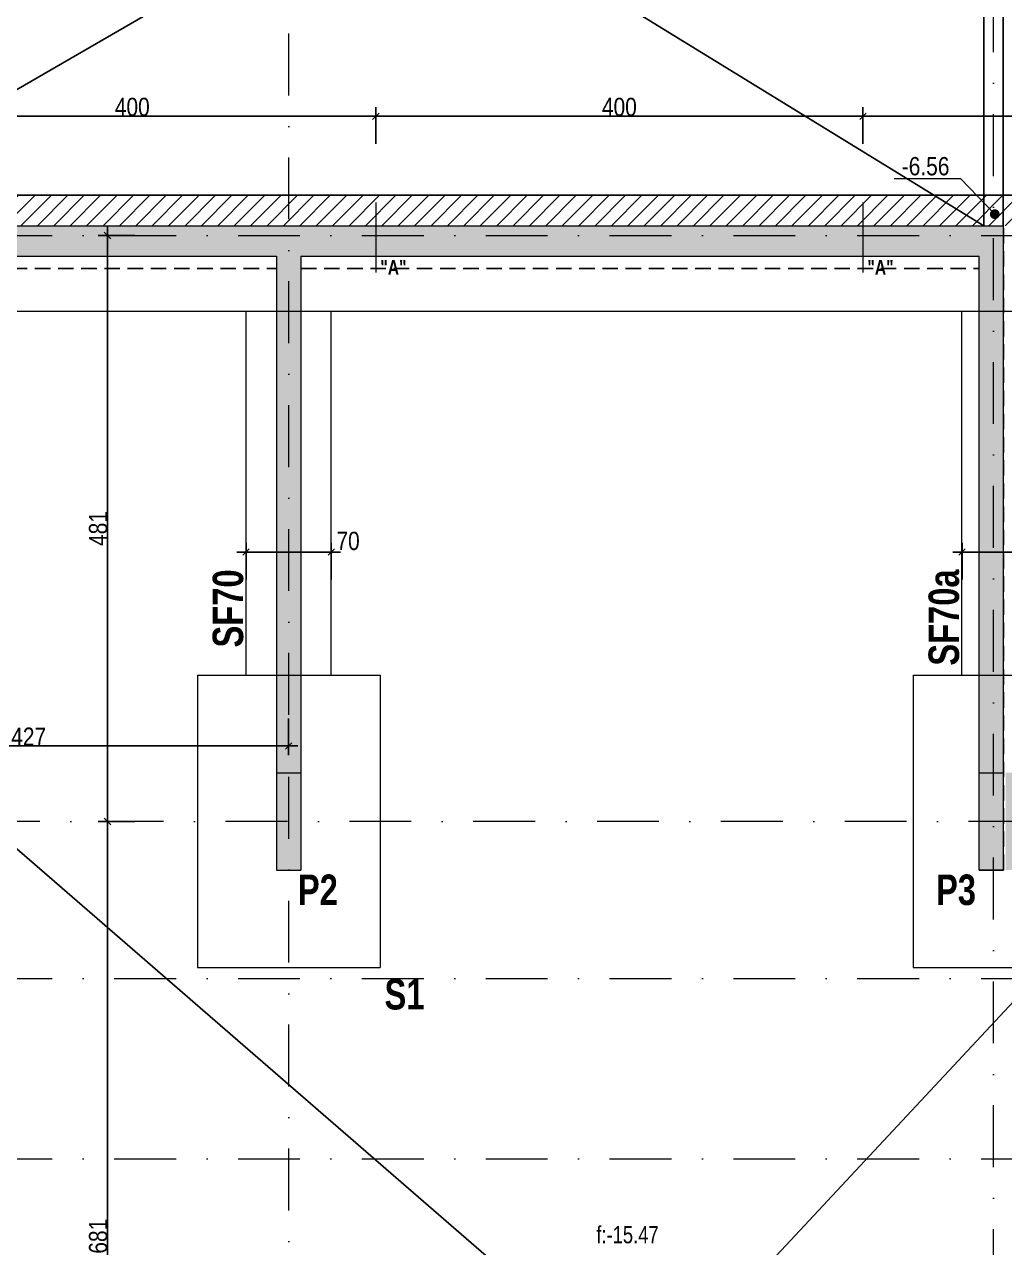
# Model space of a CAD drawing. Header units: centimetres. Extents: x 27441 to 36330, y -3271 to 929.
# Drawn here: x 29468 to 30273, y -848 to 156 of the extents above; entities that cross this region are included whole.
import ezdxf
from ezdxf.enums import TextEntityAlignment as Align

# ---------------------------------------------------------------- set-up
doc = ezdxf.new("R2010")
doc.units = ezdxf.units.CM
doc.header["$PDMODE"] = 1
doc.header["$PDSIZE"] = -2
doc.linetypes.add('CACHEX2', pattern=[19.05, 12.7, -6.35])
doc.linetypes.add('TIRETPTX2', pattern=[50.8, 25.4, -12.7, 0, -12.7])
for name, color, linetype in [('01_cote_gen', 4, 'Continuous'), ('01_linteaux', 2, 'Continuous'), ('01_murs_sup', 2, 'CACHEX2'), ('01_poch_murs', 253, 'Continuous'), ('01_poch_poteaux', 250, 'Continuous'), ('01_texte', 230, 'Continuous'), ('AA_COTES', 2, 'Continuous')]:
    doc.layers.add(name, color=color, linetype=linetype)
for name, color, linetype, lineweight in [('01_murs_coup', 5, 'Continuous', 60), ('01_sem', 42, 'Continuous', 15), ('01_tram_axes', 2, 'TIRETPTX2', 9)]:
    doc.layers.add(name, color=color, linetype=linetype, lineweight=lineweight)
doc.styles.add('Arial Narrow', font='ARIALN.TTF')
doc.styles.add('Eurostile', font='')
doc.styles.add('impact', font='impact.ttf')
doc.styles.add('STYLE2', font='ARIALN.TTF')
doc.styles.get('Eurostile').set_extended_font_data('Eurostile')
doc.dimstyles.new('JB50', dxfattribs={"dimscale": 0.1, "dimtxt": 150, "dimasz": 15, "dimexe": 0.1, "dimexo": 0.1, "dimgap": 0.09, "dimtad": 1, "dimdec": 1, "dimdsep": 46, "dimtxsty": 'STYLE2', "dimblk1": 'BOND_G', "dimblk2": 'BOND_D', "dimsah": 1, "dimcen": 1.5, "dimdle": 0.01, "dimse1": 1, "dimse2": 1, "dimclrd": 4, "dimclre": 2, "dimclrt": 6, "dimazin": 2, "dimtfac": 2.333333, "dimtdec": 1, "dimtix": 1, "dimtmove": 2, "dimatfit": 3, "dimldrblk": 'BOND_G', "dimfxl": 1, "dimtolj": 1, "dimtzin": 0, "dimarcsym": 0})

# ---------------------------------------------------------------- blocks, each defined once
blk = doc.blocks.new('BOND_G')
at = {"layer": 'AA_COTES', "color": 0}
for p, q in [((0, -5), (0, 15)), ((5, 0), (-5, 0)), ((1.77, 1.77), (-1.77, -1.77))]:
    blk.add_line(p, q, dxfattribs=at)
blk = doc.blocks.new('BOND_D')
at = {"layer": 'AA_COTES', "color": 0}
for p, q in [((5, 0), (-5, 0)), ((-1.77, -1.77), (1.77, 1.77)), ((0, 5), (0, -15))]:
    blk.add_line(p, q, dxfattribs=at)
blk = doc.blocks.new('*D1235')
at = {"layer": '01_cote_gen', "color": 4, "lineweight": -2, "transparency": 16777216}
blk.add_line((29536.6, -1177.9), (29536.6, -499.9), dxfattribs=at)
at = {"layer": 'Defpoints', "color": 0, "lineweight": 0, "transparency": 16777216}
for p in [(29536.6, -498.4), (29559.1, -498.4), (29559.1, -1179.4)]:
    blk.add_point(p, dxfattribs=at)
at = {"layer": '01_cote_gen', "color": 4, "lineweight": -2, "transparency": 16777216, "xscale": 1.5, "yscale": 1.5, "zscale": 1.5}
for name, p, rotation in [('BOND_D', (29536.6, -498.4), 90), ('BOND_G', (29536.6, -1179.4), 270)]:
    blk.add_blockref(name, p, dxfattribs=dict(at, rotation=rotation))
at = {"layer": '01_cote_gen', "color": 6, "lineweight": 0, "transparency": 16777216, "insert": (29529, -838.9), "char_height": 15, "attachment_point": 5, "rotation": 90, "style": 'STYLE2'}
blk.add_mtext('\\A1;681', dxfattribs=at)
blk = doc.blocks.new('*D1236')
at = {"layer": '01_cote_gen', "color": 4, "lineweight": -2, "transparency": 16777216}
blk.add_line((29536.6, -496.9), (29536.6, -18.9), dxfattribs=at)
at = {"layer": 'Defpoints', "color": 0, "lineweight": 0, "transparency": 16777216}
for p in [(29536.6, -17.4), (29559.1, -17.4), (29559.1, -498.4)]:
    blk.add_point(p, dxfattribs=at)
at = {"layer": '01_cote_gen', "color": 4, "lineweight": -2, "transparency": 16777216, "xscale": 1.5, "yscale": 1.5, "zscale": 1.5}
for name, p, rotation in [('BOND_D', (29536.6, -17.4), 90), ('BOND_G', (29536.6, -498.4), 270)]:
    blk.add_blockref(name, p, dxfattribs=dict(at, rotation=rotation))
at = {"layer": '01_cote_gen', "color": 6, "lineweight": 0, "transparency": 16777216, "insert": (29529, -257.9), "char_height": 15, "attachment_point": 5, "rotation": 90, "style": 'STYLE2'}
blk.add_mtext('\\A1;481', dxfattribs=at)
blk = doc.blocks.new('*D912')
at = {"layer": '01_cote_gen', "color": 4, "lineweight": -2, "transparency": 16777216}
blk.add_line((29651.9, -277.2), (29718.9, -277.2), dxfattribs=at)
at = {"layer": 'Defpoints', "color": 0, "lineweight": 0, "transparency": 16777216}
for p in [(29720.4, -277.2), (29650.4, -284.1), (29720.4, -284.1)]:
    blk.add_point(p, dxfattribs=at)
at = {"layer": '01_cote_gen', "color": 4, "lineweight": -2, "transparency": 16777216, "xscale": 1.5, "yscale": 1.5, "zscale": 1.5, "rotation": 180}
blk.add_blockref('BOND_G', (29650.4, -277.2), dxfattribs=at)
at = {"layer": '01_cote_gen', "color": 4, "lineweight": -2, "transparency": 16777216, "xscale": 1.5, "yscale": 1.5, "zscale": 1.5}
blk.add_blockref('BOND_D', (29720.4, -277.2), dxfattribs=at)
at = {"layer": '01_cote_gen', "color": 6, "lineweight": 0, "transparency": 16777216, "insert": (29734.2, -268.2), "char_height": 15, "attachment_point": 5, "style": 'STYLE2'}
blk.add_mtext('\\A1;70', dxfattribs=at)
blk = doc.blocks.new('*D913')
at = {"layer": '01_cote_gen', "color": 4, "lineweight": -2, "transparency": 16777216}
blk.add_line((30239.9, -277.2), (30306.9, -277.2), dxfattribs=at)
at = {"layer": 'Defpoints', "color": 0, "lineweight": 0, "transparency": 16777216}
for p in [(30308.4, -277.2), (30238.4, -284.1), (30308.4, -284.1)]:
    blk.add_point(p, dxfattribs=at)
at = {"layer": '01_cote_gen', "color": 4, "lineweight": -2, "transparency": 16777216, "xscale": 1.5, "yscale": 1.5, "zscale": 1.5, "rotation": 180}
blk.add_blockref('BOND_G', (30238.4, -277.2), dxfattribs=at)
at = {"layer": '01_cote_gen', "color": 4, "lineweight": -2, "transparency": 16777216, "xscale": 1.5, "yscale": 1.5, "zscale": 1.5}
blk.add_blockref('BOND_D', (30308.4, -277.2), dxfattribs=at)
at = {"layer": '01_cote_gen', "color": 6, "lineweight": 0, "transparency": 16777216, "insert": (30322, -268.2), "char_height": 15, "attachment_point": 5, "style": 'STYLE2'}
blk.add_mtext('\\A1;70', dxfattribs=at)
blk = doc.blocks.new('*D1255')
at = {"layer": '01_cote_gen', "color": 4, "lineweight": -2, "transparency": 16777216}
blk.add_line((29683.9, -436.4), (29259.9, -436.4), dxfattribs=at)
at = {"layer": 'Defpoints', "color": 0, "lineweight": 0, "transparency": 16777216}
for p in [(29258.4, -436.4), (29685.4, -436.4), (29258.4, -797.7)]:
    blk.add_point(p, dxfattribs=at)
at = {"layer": '01_cote_gen', "color": 4, "lineweight": -2, "transparency": 16777216, "xscale": 1.5, "yscale": 1.5, "zscale": 1.5, "rotation": 180}
blk.add_blockref('BOND_D', (29258.4, -436.4), dxfattribs=at)
at = {"layer": '01_cote_gen', "color": 4, "lineweight": -2, "transparency": 16777216, "xscale": 1.5, "yscale": 1.5, "zscale": 1.5}
blk.add_blockref('BOND_G', (29685.4, -436.4), dxfattribs=at)
at = {"layer": '01_cote_gen', "color": 6, "lineweight": 0, "transparency": 16777216, "insert": (29471.9, -428.8), "char_height": 15, "attachment_point": 5, "style": 'STYLE2'}
blk.add_mtext('\\A1;427', dxfattribs=at)
blk = doc.blocks.new('*D1267')
at = {"layer": '01_cote_gen', "color": 4, "lineweight": -2, "transparency": 16777216}
blk.add_line((29358.5, 80.5), (29755.5, 80.5), dxfattribs=at)
at = {"layer": 'Defpoints', "color": 0, "lineweight": 0, "transparency": 16777216}
for p in [(29757, 80.5), (29357, 58), (29757, 9.7)]:
    blk.add_point(p, dxfattribs=at)
at = {"layer": '01_cote_gen', "color": 4, "lineweight": -2, "transparency": 16777216, "xscale": 1.5, "yscale": 1.5, "zscale": 1.5, "rotation": 180}
blk.add_blockref('BOND_G', (29357, 80.5), dxfattribs=at)
at = {"layer": '01_cote_gen', "color": 4, "lineweight": -2, "transparency": 16777216, "xscale": 1.5, "yscale": 1.5, "zscale": 1.5}
blk.add_blockref('BOND_D', (29757, 80.5), dxfattribs=at)
at = {"layer": '01_cote_gen', "color": 6, "lineweight": 0, "transparency": 16777216, "insert": (29557, 88.1), "char_height": 15, "attachment_point": 5, "style": 'STYLE2'}
blk.add_mtext('\\A1;400', dxfattribs=at)
blk = doc.blocks.new('*D1268')
at = {"layer": '01_cote_gen', "color": 4, "lineweight": -2, "transparency": 16777216}
blk.add_line((29758.5, 80.5), (30155.5, 80.5), dxfattribs=at)
at = {"layer": 'Defpoints', "color": 0, "lineweight": 0, "transparency": 16777216}
for p in [(30157, 80.5), (29757, 58), (30157, 9.7)]:
    blk.add_point(p, dxfattribs=at)
at = {"layer": '01_cote_gen', "color": 4, "lineweight": -2, "transparency": 16777216, "xscale": 1.5, "yscale": 1.5, "zscale": 1.5, "rotation": 180}
blk.add_blockref('BOND_G', (29757, 80.5), dxfattribs=at)
at = {"layer": '01_cote_gen', "color": 4, "lineweight": -2, "transparency": 16777216, "xscale": 1.5, "yscale": 1.5, "zscale": 1.5}
blk.add_blockref('BOND_D', (30157, 80.5), dxfattribs=at)
at = {"layer": '01_cote_gen', "color": 6, "lineweight": 0, "transparency": 16777216, "insert": (29957, 88.1), "char_height": 15, "attachment_point": 5, "style": 'STYLE2'}
blk.add_mtext('\\A1;400', dxfattribs=at)
blk = doc.blocks.new('*D1269')
at = {"layer": '01_cote_gen', "color": 4, "lineweight": -2, "transparency": 16777216}
blk.add_line((30158.5, 80.5), (30555.5, 80.5), dxfattribs=at)
at = {"layer": 'Defpoints', "color": 0, "lineweight": 0, "transparency": 16777216}
for p in [(30557, 80.5), (30157, 58), (30557, 9.7)]:
    blk.add_point(p, dxfattribs=at)
at = {"layer": '01_cote_gen', "color": 4, "lineweight": -2, "transparency": 16777216, "xscale": 1.5, "yscale": 1.5, "zscale": 1.5, "rotation": 180}
blk.add_blockref('BOND_G', (30157, 80.5), dxfattribs=at)
at = {"layer": '01_cote_gen', "color": 4, "lineweight": -2, "transparency": 16777216, "xscale": 1.5, "yscale": 1.5, "zscale": 1.5}
blk.add_blockref('BOND_D', (30557, 80.5), dxfattribs=at)
at = {"layer": '01_cote_gen', "color": 6, "lineweight": 0, "transparency": 16777216, "insert": (30357, 88.1), "char_height": 15, "attachment_point": 5, "style": 'STYLE2'}
blk.add_mtext('\\A1;400', dxfattribs=at)

msp = doc.modelspace()

# ---------------------------------------------------------------- hatches: boundary and pattern name
at = {"layer": '01_poch_murs'}
h = msp.add_hatch(dxfattribs=at)
h.set_pattern_fill('ANSI31', color=256, scale=3)
h.set_pattern_definition([(45, (15071.318, 871.768), (-6.735192, 6.735192), [])])
h.paths.add_polyline_path([(31140.97, 15.64), (28854.45, 15.64), (28854.45, -9.36), (31140.97, -9.36)])
h.paths.add_polyline_path([(31192.04, 15.64), (31140.97, 15.64), (31140.97, -9.36), (31197.43, -9.36)])
h.paths.add_polyline_path([(31292.04, 15.64), (31192.04, 15.64), (31197.43, -9.36), (31297.43, -9.36)])
h.paths.add_polyline_path([(31392.04, 15.64), (31292.04, 15.64), (31297.43, -9.36), (31397.43, -9.36)])
h.paths.add_polyline_path([(31492.04, 15.64), (31392.04, 15.64), (31397.43, -9.36), (31497.43, -9.36)])
h.paths.add_polyline_path([(31592.04, 15.64), (31492.04, 15.64), (31497.43, -9.36), (31597.43, -9.36)])
h.paths.add_polyline_path([(31686.97, 15.64), (31592.04, 15.64), (31597.43, -9.36), (31686.97, -9.36)])
h.paths.add_polyline_path([(31692.04, 15.64), (31686.97, 15.64), (31686.97, -9.36), (31697.43, -9.36)])
h.paths.add_polyline_path([(31792.04, 15.64), (31692.04, 15.64), (31697.43, -9.36), (31797.43, -9.36)])
h.paths.add_polyline_path([(31892.04, 15.64), (31792.04, 15.64), (31797.43, -9.36), (31897.43, -9.36)])
h.paths.add_polyline_path([(31992.04, 15.64), (31892.04, 15.64), (31897.43, -9.36), (31997.43, -9.36)])
h.paths.add_polyline_path([(32092.04, 15.64), (31992.04, 15.64), (31997.43, -9.36), (32097.43, -9.36)])
h.paths.add_polyline_path([(32192.04, 15.64), (32092.04, 15.64), (32097.43, -9.36), (32197.43, -9.36)])
h.paths.add_polyline_path([(32220.97, 15.64), (32192.04, 15.64), (32197.43, -9.36), (32220.97, -9.36)])
h.paths.add_polyline_path([(32292.04, 15.64), (32220.97, 15.64), (32220.97, -9.36), (32297.43, -9.36)])
h.paths.add_polyline_path([(32392.04, 15.64), (32292.04, 15.64), (32297.43, -9.36), (32397.43, -9.36)])
h.paths.add_polyline_path([(32492.04, 15.64), (32392.04, 15.64), (32397.43, -9.36), (32497.31, -9.36), (32497.31, -8.79)])
h.paths.add_polyline_path([(32497.31, 15.64), (32492.04, 15.64), (32497.31, -8.79)], flags=17)
h.paths.add_polyline_path([(32516.75, 15.64), (32500.97, 15.64), (32500.97, -4.66)])
h.paths.add_polyline_path([(33099.18, 15.64), (32516.75, 15.64), (32500.97, -4.66), (32500.97, -9.36), (32510.97, -9.36), (33105.28, -9.36), (33116.27, -9.36), (33116.27, -6.74)])
h.paths.add_polyline_path([(33116.27, 15.64), (33099.18, 15.64), (33116.27, -6.74)], flags=17)
h.paths.add_polyline_path([(33178.19, 15.64), (33118.27, 15.64), (33118.27, -9.36), (33183.59, -9.36)])
h.paths.add_polyline_path([(33263.97, 15.64), (33178.19, 15.64), (33183.59, -9.36), (33263.97, -9.36)])
h.paths.add_polyline_path([(33290.88, 15.64), (33263.97, 15.64), (33263.97, -9.36), (33296.27, -9.36)])
h.paths.add_polyline_path([(33390.88, 15.64), (33290.88, 15.64), (33296.27, -9.36), (33396.27, -9.36)])
h.paths.add_polyline_path([(33490.88, 15.64), (33390.88, 15.64), (33396.27, -9.36), (33496.27, -9.36)])
h.paths.add_polyline_path([(33590.88, 15.64), (33490.88, 15.64), (33496.27, -9.36), (33596.27, -9.36)])
h.paths.add_polyline_path([(33690.88, 15.64), (33590.88, 15.64), (33596.27, -9.36), (33696.27, -9.36)])
h.paths.add_polyline_path([(33790.88, 15.64), (33690.88, 15.64), (33696.27, -9.36), (33796.27, -9.36)])
h.paths.add_polyline_path([(33866.97, 15.64), (33790.88, 15.64), (33796.27, -9.36), (33866.97, -9.36)])
h.paths.add_polyline_path([(33890.88, 15.64), (33884.97, 15.64), (33884.97, -9.36), (33896.27, -9.36)])
h.paths.add_polyline_path([(33990.88, 15.64), (33890.88, 15.64), (33896.27, -9.36), (33996.27, -9.36)])
h.paths.add_polyline_path([(33884.97, 15.64), (33866.97, 15.64), (33866.97, -9.36), (33874.97, -9.36), (33874.97, -17.36), (33876.97, -17.36), (33876.97, -9.36), (33884.97, -9.36)])
h.paths.add_polyline_path([(34090.88, 15.64), (33990.88, 15.64), (33996.27, -9.36), (34096.27, -9.36)])
h.paths.add_polyline_path([(34190.88, 15.64), (34090.88, 15.64), (34096.27, -9.36), (34196.27, -9.36)])
h.paths.add_polyline_path([(34290.88, 15.64), (34190.88, 15.64), (34196.27, -9.36), (34296.27, -9.36)])
h.paths.add_polyline_path([(34390.88, 15.64), (34290.88, 15.64), (34296.27, -9.36), (34396.27, -9.36)])
h.paths.add_polyline_path([(34480.97, 15.64), (34390.88, 15.64), (34396.27, -9.36), (34480.97, -9.36)])
h.paths.add_polyline_path([(34490.88, 15.64), (34480.97, 15.64), (34480.97, -9.36), (34496.27, -9.36)])
h.paths.add_polyline_path([(34590.88, 15.64), (34490.88, 15.64), (34496.27, -9.36), (34596.27, -9.36)])
h.paths.add_polyline_path([(34690.88, 15.64), (34590.88, 15.64), (34596.27, -9.36), (34696.27, -9.36)])
h.paths.add_polyline_path([(34714.97, 15.64), (34690.88, 15.64), (34696.27, -9.36), (34714.97, -9.36)])
at = {"layer": '01_poch_murs', "lineweight": 0}
h = msp.add_hatch(color=256, dxfattribs=at)
h.dxf.hatch_style = 1
h.paths.add_polyline_path([(30272.37, -9.36), (28880.45, -9.36), (28880.45, -339.33), (28899.45, -376.67), (28899.45, -222.36), (28907.32, -222.36), (28907.32, -204.36), (28899.45, -204.36), (28899.45, -34.36), (29249.45, -34.36), (29249.45, -204.36), (29095.89, -204.36), (29116.69, -222.36), (29249.45, -222.36), (29249.45, -337.26), (29267.45, -352.83), (29267.45, -34.36), (29675.45, -34.36), (29675.45, -458.36), (29695.45, -458.36), (29695.45, -34.36), (30252.37, -34.36), (30252.37, -458.36), (30272.37, -458.36)])
h.paths.add_polyline_path([(29095.89, -204.36), (29010.52, -204.36), (29010.52, -222.36), (29116.69, -222.36)], flags=17)
at = {"layer": '01_poch_poteaux', "lineweight": 0}
h = msp.add_hatch(color=256, dxfattribs=at)
h.dxf.hatch_style = 1
h.paths.add_polyline_path([(29695.45, -458.36), (29675.45, -458.36), (29675.45, -538.36), (29695.45, -538.36)])
h = msp.add_hatch(color=256, dxfattribs=at)
h.dxf.hatch_style = 1
h.paths.add_polyline_path([(30272.37, -458.36), (30252.37, -458.36), (30252.37, -538.36), (30272.37, -538.36)])
h.paths.add_polyline_path([(30294.37, -458.36), (30274.37, -458.36), (30274.37, -538.36), (30294.37, -538.36)])

# ---------------------------------------------------------------- linework, layer by layer
at = {"layer": '01_linteaux'}
for p, q in [((30256.27, 536.94), (30256.27, -9.36)), ((30272.31, -9.37), (30272.31, 536.97)), ((28855.45, 15.64), (34714.97, 15.64))]:
    msp.add_line(p, q, dxfattribs=at)
at = {"layer": '01_murs_coup', "lineweight": 18}
for p, q in [((28880.45, -9.36), (30272.37, -9.36)), ((30272.37, -538.36), (30272.37, -9.36)), ((29267.45, -34.36), (29675.45, -34.36)), ((29675.45, -34.36), (29675.45, -538.36)), ((29695.45, -34.36), (29695.45, -538.36)), ((29695.45, -34.36), (30252.37, -34.36)), ((30252.37, -538.36), (30252.37, -34.36)), ((29675.45, -538.36), (29695.45, -538.36)), ((30272.37, -538.36), (30252.37, -538.36)), ((30252.37, -538.36), (30272.37, -538.36))]:
    msp.add_line(p, q, dxfattribs=at)
at = {"layer": '01_murs_sup'}
for p, q in [((30272.37, -538.36), (30272.37, -9.36)), ((29267.45, -44.36), (29675.45, -44.36)), ((29695.45, -44.36), (30252.37, -44.36))]:
    msp.add_line(p, q, dxfattribs=at)
at = {"layer": '01_poch_poteaux', "lineweight": 18}
for p, q in [((29675.45, -458.36), (29695.45, -458.36)), ((30252.37, -458.36), (30272.37, -458.36))]:
    msp.add_line(p, q, dxfattribs=at)
at = {"layer": '01_sem', "lineweight": 5}
for p, q in [((29756.98, 9.75), (29756.98, -47.75)), ((30156.98, 9.75), (30156.98, -47.75))]:
    msp.add_line(p, q, dxfattribs=at)
at = {"layer": '01_sem', "lineweight": 18}
for p, q in [((28950.45, -79.36), (31130.97, -79.36)), ((29650.45, -378.36), (29650.45, -80.36)), ((29720.45, -378.36), (29720.45, -80.36)), ((30238.37, -378.36), (30238.37, -80.36)), ((29610.45, -378.36), (29720.45, -378.36)), ((29720.45, -378.36), (29760.45, -378.36)), ((30198.37, -378.36), (30308.37, -378.36)), ((29610.45, -618.36), (29760.45, -618.36)), ((30198.37, -618.36), (30348.37, -618.36))]:
    msp.add_line(p, q, dxfattribs=at)
at = {"layer": '01_sem', "ltscale": 2}
for p, q in [((29610.45, -378.36), (29610.45, -618.36)), ((29760.45, -378.36), (29760.45, -618.36)), ((30198.37, -378.36), (30198.37, -618.36))]:
    msp.add_line(p, q, dxfattribs=at)
at = {"layer": '01_sem', "lineweight": 5}
for points in [[(29751.98, -9.36), (29751.98, -34.36), (29761.98, -34.36), (29761.98, -9.36)], [(30151.98, -9.36), (30151.98, -34.36), (30161.98, -34.36), (30161.98, -9.36)]]:
    msp.add_solid(points, dxfattribs=at)
at = {"layer": '01_texte'}
for p, q in [((29715.59, 248.99), (29268.45, -9.36)), ((29715.59, 248.99), (29268.45, -9.36)), ((29715.59, 248.99), (29268.45, -9.36)), ((29835.59, 248.99), (30256.37, -9.36)), ((29835.59, 248.99), (30256.37, -9.36)), ((29835.59, 248.99), (30256.37, -9.36)), ((29913, -911.5), (28900.45, -34.36)), ((30033, -911.5), (30851.24, -34.36))]:
    msp.add_line(p, q, dxfattribs=at)
at = {"layer": '01_texte', "lineweight": 0}
for p, q in [((30182.75, 29.42), (30237.06, 29.42)), ((30237.06, 29.42), (30265.32, 0.15))]:
    msp.add_line(p, q, dxfattribs=at)
at = {"layer": '01_texte', "lineweight": 0, "const_width": 4}
msp.add_lwpolyline([(30263.32, 0.15, 1), (30267.32, 0.15, 1)], format="xyb", close=True, dxfattribs=at)
at = {"layer": '01_tram_axes', "ltscale": 2}
for p, q in [((30264.37, -2002.64), (30264.37, 828.27)), ((29685.45, -1936.39), (29685.45, 797.29)), ((28626.87, -17.36), (36267.9, -17.36)), ((31006.46, -498.36), (29155.43, -498.36)), ((28626.87, -627.36), (36267.9, -627.36)), ((28626.87, -775.36), (36267.9, -775.36))]:
    msp.add_line(p, q, dxfattribs=at)

# ---------------------------------------------------------------- texts
at = {"layer": '01_texte', "style": 'Arial Narrow'}
msp.add_text('-6.56', height=15, rotation=0, dxfattribs=at).set_placement((30188.9, 32.04))
at = {"layer": '01_texte', "style": 'impact'}
for p in [(29760.68, -49.6), (30160.68, -49.6)]:
    msp.add_text('"A"', height=12, dxfattribs=at).set_placement(p)
for s, p in [('SF70', (29655.52, -291.48)), ('SF70a', (30243.44, -291.48))]:
    msp.add_text(s, height=25, rotation=90, dxfattribs=at).set_placement(p, align=Align.BOTTOM_RIGHT)
for s, p in [('P2', (29725.79, -574.46)), ('P3', (30249.84, -574.46)), ('S1', (29796.93, -660.26))]:
    msp.add_text(s, height=25, dxfattribs=at).set_placement(p, align=Align.BOTTOM_RIGHT)
at = {"layer": '01_texte', "style": 'Eurostile', "width": 0.8}
msp.add_text('f:-15.47', height=14.097, rotation=0, dxfattribs=at).set_placement((29938.09, -844.69))

# ---------------------------------------------------------------- dimensions: what is measured, and where the dimension line sits
at = {"layer": '01_cote_gen', "lineweight": 0}
for base, p1, p2, picture, middle in [((29756.98, 80.47), (29356.98, 57.97), (29756.98, 9.75), '*D1267', (29556.98, 88.14)), ((30156.98, 80.47), (29756.98, 57.97), (30156.98, 9.75), '*D1268', (29956.98, 88.14)), ((30556.98, 80.47), (30156.98, 57.97), (30556.98, 9.75), '*D1269', (30356.98, 88.14)), ((29258.45, -436.37), (29685.45, -436.37), (29258.45, -797.65), '*D1255', (29471.95, -428.83))]:
    dim = msp.add_linear_dim(base=base, p1=p1, p2=p2, dimstyle='JB50', dxfattribs=at)
    dim.commit()
    dim.dimension.update_dxf_attribs({"geometry": picture, "text_midpoint": middle})
for base, p1, p2, picture, middle in [((29536.65, -17.36), (29559.15, -498.36), (29559.15, -17.36), '*D1236', (29528.98, -257.86)), ((29536.65, -498.36), (29559.15, -1179.36), (29559.15, -498.36), '*D1235', (29528.98, -838.86))]:
    dim = msp.add_linear_dim(base=base, p1=p1, p2=p2, angle=90, dimstyle='JB50', dxfattribs=at)
    dim.commit()
    dim.dimension.update_dxf_attribs({"geometry": picture, "text_midpoint": middle})
for base, p1, p2, picture, middle in [((29720.45, -277.17), (29650.45, -284.1), (29720.45, -284.1), '*D912', (29734.16, -268.18)), ((30308.37, -277.17), (30238.37, -284.1), (30308.37, -284.1), '*D913', (30322.04, -268.18))]:
    dim = msp.add_linear_dim(base=base, p1=p1, p2=p2, dimstyle='JB50', dxfattribs=at)
    dim.commit()
    dim.dimension.update_dxf_attribs({"geometry": picture, "text_midpoint": middle, "dimtype": 160})

doc.saveas('drawing.dxf')
